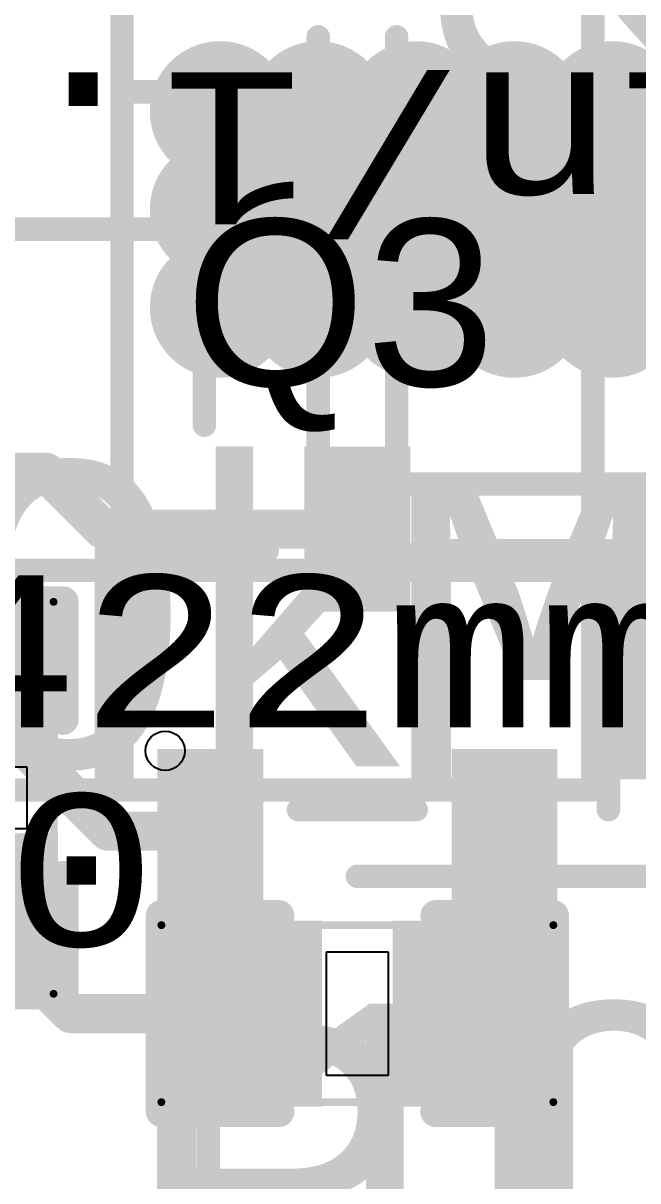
# Model space of a CAD drawing. Header units: inches. Extents: x -2.12 to 4.45, y -3.15 to 1.57.
# Drawn here: x -0.2474 to -0.0907, y -1.0932 to -0.7981 of the extents above; entities that cross this region are included whole.
import ezdxf

# ---------------------------------------------------------------- set-up
doc = ezdxf.new("R2010")
doc.units = ezdxf.units.IN
doc.header["$MEASUREMENT"] = 0
for name, color, linetype in [('Bottom', 5, 'Continuous'), ('Bottom Solder', 6, 'Continuous'), ('Measures', 56, 'Continuous'), ('tDocu', 76, 'Continuous'), ('Top', 1, 'Continuous'), ('Top Glue Points', 56, 'Continuous'), ('Top Overlay', 2, 'Continuous'), ('Top Paste', 8, 'Continuous'), ('Top Solder', 216, 'Continuous'), ('Top Value', 56, 'Continuous'), ('tPlace', 56, 'Continuous'), ('Via Holes', 16, 'Continuous')]:
    doc.layers.add(name, color=color, linetype=linetype)
doc.styles.add('Arial', font='', dxfattribs={"height": 0.2})
doc.styles.add('Courier New', font='', dxfattribs={"height": 0.2})
doc.styles.get('Arial').set_extended_font_data('Arial')
doc.styles.get('Courier New').set_extended_font_data('Courier New')

# ---------------------------------------------------------------- blocks, each defined once
blk = doc.blocks.new('SMD3225_3_2X2_5X0_7_MTC_L_43')
at = {"layer": 'Measures', "style": 'Courier New'}
for s, p in [('Alternate 1 Padstyle: OX60Y90D30P', (-0.712, -0.515)), ('Alternate 2 Padstyle: OX90Y60D30P', (-0.712, -0.615))]:
    blk.add_text(s, height=0.0775, dxfattribs=at).set_placement(p)
blk = doc.blocks.new('R0603_51')
at = {"layer": 'Top'}
for points in [[(-0.043, 0.0197), (-0.013, 0.0197), (-0.013, -0.0197), (-0.043, -0.0197)], [(0.013, 0.0197), (0.043, 0.0197), (0.043, -0.0197), (0.013, -0.0197)]]:
    blk.add_hatch(color=1, dxfattribs=at).paths.add_polyline_path(points)
at = {"layer": 'Top Paste'}
for points in [[(-0.043, 0.0197), (-0.013, 0.0197), (-0.013, -0.0197), (-0.043, -0.0197)], [(0.013, 0.0197), (0.043, 0.0197), (0.043, -0.0197), (0.013, -0.0197)]]:
    blk.add_hatch(color=8, dxfattribs=at).paths.add_polyline_path(points)
at = {"layer": 'Top Solder'}
for points in [[(-0.047, 0.0237), (-0.009, 0.0237), (-0.009, -0.0237), (-0.047, -0.0237)], [(0.009, 0.0237), (0.047, 0.0237), (0.047, -0.0237), (0.009, -0.0237)]]:
    blk.add_hatch(color=216, dxfattribs=at).paths.add_polyline_path(points)
at = {"layer": 'Top', "const_width": 0.002}
for points in [[(-0.04996, -0.02256), (-0.04996, 0.02256)], [(-0.04996, 0.02256), (0.04996, 0.02256)], [(0.04996, -0.02256), (0.04996, 0.02256)], [(-0.04996, -0.02256), (0.04996, -0.02256)]]:
    blk.add_lwpolyline(points, dxfattribs=at)
at = {"layer": 'Top', "const_width": 0.001}
for points in [[(-0.05046, 0.02256, 1), (-0.04946, 0.02256, 1)], [(-0.05046, 0.02256, 1), (-0.04946, 0.02256, 1)], [(0.04946, 0.02256, 1), (0.05046, 0.02256, 1)], [(0.04946, 0.02256, 1), (0.05046, 0.02256, 1)], [(-0.05046, -0.02256, 1), (-0.04946, -0.02256, 1)], [(-0.05046, -0.02256, 1), (-0.04946, -0.02256, 1)], [(0.04946, -0.02256, 1), (0.05046, -0.02256, 1)], [(0.04946, -0.02256, 1), (0.05046, -0.02256, 1)]]:
    blk.add_lwpolyline(points, format="xyb", close=True, dxfattribs=at)
at = {"layer": 'Top Glue Points'}
for p, q in [((-0.00787, -0.01575), (-0.00787, 0.01575)), ((-0.00787, 0.01575), (0.00787, 0.01575)), ((0.00787, 0.01575), (0.00787, -0.01575)), ((0.00787, -0.01575), (-0.00787, -0.01575))]:
    blk.add_line(p, q, dxfattribs=at)
at = {"layer": 'tPlace', "const_width": 0.00787}
for points in [[(-0.05, -0.025), (-0.05, 0.025)], [(-0.05, 0.025), (-0.02, 0.025)], [(0.02, 0.025), (0.05, 0.025)], [(0.05, -0.025), (0.05, 0.025)], [(-0.05, -0.025), (-0.02, -0.025)], [(0.02, -0.025), (0.05, -0.025)]]:
    blk.add_lwpolyline(points, dxfattribs=at)
at = {"layer": 'tPlace', "const_width": 0.00394}
for points in [[(-0.05197, 0.025, 1), (-0.04803, 0.025, 1)], [(-0.05197, 0.025, 1), (-0.04803, 0.025, 1)], [(-0.02197, 0.025, 1), (-0.01803, 0.025, 1)], [(0.01803, 0.025, 1), (0.02197, 0.025, 1)], [(0.04803, 0.025, 1), (0.05197, 0.025, 1)], [(0.04803, 0.025, 1), (0.05197, 0.025, 1)], [(-0.05197, -0.025, 1), (-0.04803, -0.025, 1)], [(-0.05197, -0.025, 1), (-0.04803, -0.025, 1)], [(-0.02197, -0.025, 1), (-0.01803, -0.025, 1)], [(0.01803, -0.025, 1), (0.02197, -0.025, 1)], [(0.04803, -0.025, 1), (0.05197, -0.025, 1)], [(0.04803, -0.025, 1), (0.05197, -0.025, 1)]]:
    blk.add_lwpolyline(points, format="xyb", close=True, dxfattribs=at)
blk = doc.blocks.new('R0603_52')
at = {"layer": 'Top'}
for points in [[(-0.043, 0.0197), (-0.013, 0.0197), (-0.013, -0.0197), (-0.043, -0.0197)], [(0.013, 0.0197), (0.043, 0.0197), (0.043, -0.0197), (0.013, -0.0197)]]:
    blk.add_hatch(color=1, dxfattribs=at).paths.add_polyline_path(points)
at = {"layer": 'Top Paste'}
for points in [[(-0.043, 0.0197), (-0.013, 0.0197), (-0.013, -0.0197), (-0.043, -0.0197)], [(0.013, 0.0197), (0.043, 0.0197), (0.043, -0.0197), (0.013, -0.0197)]]:
    blk.add_hatch(color=8, dxfattribs=at).paths.add_polyline_path(points)
at = {"layer": 'Top Solder'}
for points in [[(-0.047, 0.0237), (-0.009, 0.0237), (-0.009, -0.0237), (-0.047, -0.0237)], [(0.009, 0.0237), (0.047, 0.0237), (0.047, -0.0237), (0.009, -0.0237)]]:
    blk.add_hatch(color=216, dxfattribs=at).paths.add_polyline_path(points)
at = {"layer": 'Top', "const_width": 0.002}
for points in [[(-0.04996, -0.02256), (-0.04996, 0.02256)], [(0.04996, 0.02256), (-0.04996, 0.02256)], [(0.04996, -0.02256), (0.04996, 0.02256)], [(0.04996, -0.02256), (-0.04996, -0.02256)]]:
    blk.add_lwpolyline(points, dxfattribs=at)
at = {"layer": 'Top', "const_width": 0.001}
for points in [[(-0.05046, 0.02256, 1), (-0.04946, 0.02256, 1)], [(-0.05046, 0.02256, 1), (-0.04946, 0.02256, 1)], [(0.04946, 0.02256, 1), (0.05046, 0.02256, 1)], [(0.04946, 0.02256, 1), (0.05046, 0.02256, 1)], [(-0.05046, -0.02256, 1), (-0.04946, -0.02256, 1)], [(-0.05046, -0.02256, 1), (-0.04946, -0.02256, 1)], [(0.04946, -0.02256, 1), (0.05046, -0.02256, 1)], [(0.04946, -0.02256, 1), (0.05046, -0.02256, 1)]]:
    blk.add_lwpolyline(points, format="xyb", close=True, dxfattribs=at)
at = {"layer": 'Top Glue Points'}
for p, q in [((-0.00787, -0.01575), (-0.00787, 0.01575)), ((-0.00787, 0.01575), (0.00787, 0.01575)), ((0.00787, 0.01575), (0.00787, -0.01575)), ((0.00787, -0.01575), (-0.00787, -0.01575))]:
    blk.add_line(p, q, dxfattribs=at)
at = {"layer": 'tPlace', "const_width": 0.00787}
for points in [[(-0.05, -0.025), (-0.05, 0.025)], [(-0.02, 0.025), (-0.05, 0.025)], [(0.05, 0.025), (0.02, 0.025)], [(0.05, -0.025), (0.05, 0.025)], [(-0.02, -0.025), (-0.05, -0.025)], [(0.05, -0.025), (0.02, -0.025)]]:
    blk.add_lwpolyline(points, dxfattribs=at)
at = {"layer": 'tPlace', "const_width": 0.00394}
for points in [[(-0.05197, 0.025, 1), (-0.04803, 0.025, 1)], [(-0.05197, 0.025, 1), (-0.04803, 0.025, 1)], [(-0.02197, 0.025, 1), (-0.01803, 0.025, 1)], [(0.01803, 0.025, 1), (0.02197, 0.025, 1)], [(0.04803, 0.025, 1), (0.05197, 0.025, 1)], [(0.04803, 0.025, 1), (0.05197, 0.025, 1)], [(-0.05197, -0.025, 1), (-0.04803, -0.025, 1)], [(-0.05197, -0.025, 1), (-0.04803, -0.025, 1)], [(-0.02197, -0.025, 1), (-0.01803, -0.025, 1)], [(0.01803, -0.025, 1), (0.02197, -0.025, 1)], [(0.04803, -0.025, 1), (0.05197, -0.025, 1)], [(0.04803, -0.025, 1), (0.05197, -0.025, 1)]]:
    blk.add_lwpolyline(points, format="xyb", close=True, dxfattribs=at)
blk = doc.blocks.new('TO_236AB_NEX_L_53')
at = {"layer": 'Top'}
for points in [[(-0.0095, 0.0555), (0.0095, 0.0555), (0.0095, 0.0215), (-0.0095, 0.0215)], [(-0.047, -0.0215), (-0.028, -0.0215), (-0.028, -0.0555), (-0.047, -0.0555)], [(0.028, -0.0215), (0.047, -0.0215), (0.047, -0.0555), (0.028, -0.0555)]]:
    blk.add_hatch(color=1, dxfattribs=at).paths.add_polyline_path(points)
at = {"layer": 'Top Paste'}
for points in [[(-0.0095, 0.0555), (0.0095, 0.0555), (0.0095, 0.0215), (-0.0095, 0.0215)], [(-0.047, -0.0215), (-0.028, -0.0215), (-0.028, -0.0555), (-0.047, -0.0555)], [(0.028, -0.0215), (0.047, -0.0215), (0.047, -0.0555), (0.028, -0.0555)]]:
    blk.add_hatch(color=8, dxfattribs=at).paths.add_polyline_path(points)
at = {"layer": 'Top Solder'}
for points in [[(-0.0135, 0.0595), (0.0135, 0.0595), (0.0135, 0.0175), (-0.0135, 0.0175)], [(-0.051, -0.0175), (-0.024, -0.0175), (-0.024, -0.0595), (-0.051, -0.0595)], [(0.024, -0.0175), (0.051, -0.0175), (0.051, -0.0595), (0.024, -0.0595)]]:
    blk.add_hatch(color=216, dxfattribs=at).paths.add_polyline_path(points)
at = {"layer": 'Measures', "const_width": 0.006}
for points in [[(-0.06, 0.028), (-0.06, 0.25)], [(0.06, 0.028), (0.06, 0.25)], [(-0.01, 0.15), (-0.01, 0.164)], [(0.01, 0.15), (0.01, 0.164)], [(-0.02, 0.144), (-0.02, 0.154)], [(-0.02, 0.154), (-0.01, 0.15)], [(0.01, 0.15), (0.02, 0.154)], [(0.02, 0.144), (0.02, 0.154)], [(-0.06, 0.15), (-0.01, 0.15)], [(-0.02, 0.144), (-0.01, 0.15)], [(-0.01, 0.05), (-0.01, 0.15)], [(0.01, 0.15), (0.02, 0.144)], [(0.01, 0.15), (0.06, 0.15)], [(0.01, 0.05), (0.01, 0.15)], [(0, 0.05), (0.01, 0.05)], [(0.01, 0.05), (0.134, 0.05)], [(0, 0.032), (0.134, 0.032)], [(-0.16, 0.028), (0, 0.028)], [(-0.16, -0.028), (0, -0.028)], [(-0.038, -0.15), (-0.038, -0.05)], [(0, -0.05), (0.038, -0.05)], [(0.038, -0.15), (0.038, -0.05)], [(0.038, -0.05), (0.21, -0.05)]]:
    blk.add_lwpolyline(points, dxfattribs=at)
at = {"layer": 'Measures', "const_width": 0.003}
for points in [[(-0.0115, 0.164, 1), (-0.0085, 0.164, 1)], [(0.0085, 0.164, 1), (0.0115, 0.164, 1)], [(-0.0215, 0.154, 1), (-0.0185, 0.154, 1)], [(-0.0215, 0.154, 1), (-0.0185, 0.154, 1)], [(0.0185, 0.154, 1), (0.0215, 0.154, 1)], [(0.0185, 0.154, 1), (0.0215, 0.154, 1)], [(-0.0615, 0.15, 1), (-0.0585, 0.15, 1)], [(-0.0115, 0.15, 1), (-0.0085, 0.15, 1)], [(-0.0115, 0.15, 1), (-0.0085, 0.15, 1)], [(-0.0115, 0.15, 1), (-0.0085, 0.15, 1)], [(-0.0115, 0.15, 1), (-0.0085, 0.15, 1)], [(-0.0115, 0.15, 1), (-0.0085, 0.15, 1)], [(0.0085, 0.15, 1), (0.0115, 0.15, 1)], [(0.0085, 0.15, 1), (0.0115, 0.15, 1)], [(0.0085, 0.15, 1), (0.0115, 0.15, 1)], [(0.0085, 0.15, 1), (0.0115, 0.15, 1)], [(0.0085, 0.15, 1), (0.0115, 0.15, 1)], [(0.0585, 0.15, 1), (0.0615, 0.15, 1)], [(-0.0215, 0.144, 1), (-0.0185, 0.144, 1)], [(-0.0215, 0.144, 1), (-0.0185, 0.144, 1)], [(0.0185, 0.144, 1), (0.0215, 0.144, 1)], [(0.0185, 0.144, 1), (0.0215, 0.144, 1)], [(-0.0115, 0.05, 1), (-0.0085, 0.05, 1)], [(-0.0015, 0.05, 1), (0.0015, 0.05, 1)], [(0.0085, 0.05, 1), (0.0115, 0.05, 1)], [(0.0085, 0.05, 1), (0.0115, 0.05, 1)], [(0.0085, 0.05, 1), (0.0115, 0.05, 1)], [(-0.0015, 0.032, 1), (0.0015, 0.032, 1)], [(-0.0615, 0.028, 1), (-0.0585, 0.028, 1)], [(-0.0015, 0.028, 1), (0.0015, 0.028, 1)], [(0.0585, 0.028, 1), (0.0615, 0.028, 1)], [(-0.0015, -0.028, 1), (0.0015, -0.028, 1)], [(-0.0395, -0.05, 1), (-0.0365, -0.05, 1)], [(-0.0015, -0.05, 1), (0.0015, -0.05, 1)], [(0.0365, -0.05, 1), (0.0395, -0.05, 1)], [(0.0365, -0.05, 1), (0.0395, -0.05, 1)], [(0.0365, -0.05, 1), (0.0395, -0.05, 1)]]:
    blk.add_lwpolyline(points, format="xyb", close=True, dxfattribs=at)
at = {"layer": 'tDocu', "const_width": 0.006}
for points in [[(-0.01, 0.049), (0.009, 0.05)], [(-0.01, 0.028), (-0.01, 0.049)], [(0.009, 0.05), (0.01, 0.028)], [(-0.06, -0.028), (-0.06, 0.028)], [(-0.06, 0.028), (0.06, 0.028)], [(-0.01, 0.028), (0.01, 0.028)], [(0.06, -0.028), (0.06, 0.028)], [(-0.06, -0.028), (0.06, -0.028)], [(-0.047, -0.05), (-0.047, -0.028)], [(-0.047, -0.028), (-0.028, -0.028)], [(-0.028, -0.049), (-0.028, -0.028)], [(0.028, -0.05), (0.028, -0.028)], [(0.028, -0.028), (0.047, -0.028)], [(0.047, -0.049), (0.047, -0.028)], [(-0.047, -0.05), (-0.028, -0.049)], [(0.028, -0.05), (0.047, -0.049)]]:
    blk.add_lwpolyline(points, dxfattribs=at)
at = {"layer": 'tDocu', "const_width": 0.003}
for points in [[(-0.0115, 0.049, 1), (-0.0085, 0.049, 1)], [(-0.0115, 0.049, 1), (-0.0085, 0.049, 1)], [(0.0075, 0.05, 1), (0.0105, 0.05, 1)], [(0.0075, 0.05, 1), (0.0105, 0.05, 1)], [(-0.0615, 0.028, 1), (-0.0585, 0.028, 1)], [(-0.0615, 0.028, 1), (-0.0585, 0.028, 1)], [(-0.0115, 0.028, 1), (-0.0085, 0.028, 1)], [(-0.0115, 0.028, 1), (-0.0085, 0.028, 1)], [(0.0085, 0.028, 1), (0.0115, 0.028, 1)], [(0.0085, 0.028, 1), (0.0115, 0.028, 1)], [(0.0585, 0.028, 1), (0.0615, 0.028, 1)], [(0.0585, 0.028, 1), (0.0615, 0.028, 1)], [(-0.0615, -0.028, 1), (-0.0585, -0.028, 1)], [(-0.0615, -0.028, 1), (-0.0585, -0.028, 1)], [(-0.0485, -0.028, 1), (-0.0455, -0.028, 1)], [(-0.0485, -0.028, 1), (-0.0455, -0.028, 1)], [(-0.0295, -0.028, 1), (-0.0265, -0.028, 1)], [(-0.0295, -0.028, 1), (-0.0265, -0.028, 1)], [(0.0265, -0.028, 1), (0.0295, -0.028, 1)], [(0.0265, -0.028, 1), (0.0295, -0.028, 1)], [(0.0455, -0.028, 1), (0.0485, -0.028, 1)], [(0.0455, -0.028, 1), (0.0485, -0.028, 1)], [(0.0585, -0.028, 1), (0.0615, -0.028, 1)], [(0.0585, -0.028, 1), (0.0615, -0.028, 1)], [(-0.0485, -0.05, 1), (-0.0455, -0.05, 1)], [(-0.0485, -0.05, 1), (-0.0455, -0.05, 1)], [(-0.0295, -0.049, 1), (-0.0265, -0.049, 1)], [(-0.0295, -0.049, 1), (-0.0265, -0.049, 1)], [(0.0265, -0.05, 1), (0.0295, -0.05, 1)], [(0.0265, -0.05, 1), (0.0295, -0.05, 1)], [(0.0455, -0.049, 1), (0.0485, -0.049, 1)], [(0.0455, -0.049, 1), (0.0485, -0.049, 1)]]:
    blk.add_lwpolyline(points, format="xyb", close=True, dxfattribs=at)
at = {"layer": 'tDocu'}
for points in [[(-0.054, -0.018, -1), (-0.044, -0.018)], [(-0.044, -0.018, -1), (-0.054, -0.018)]]:
    blk.add_lwpolyline(points, format="xyb", dxfattribs=at)
for points in [[(-0.054, -0.018, 1), (-0.054, -0.018, 1)], [(-0.054, -0.018, 1), (-0.054, -0.018, 1)], [(-0.044, -0.018, 1), (-0.044, -0.018, 1)], [(-0.044, -0.018, 1), (-0.044, -0.018, 1)]]:
    blk.add_lwpolyline(points, format="xyb", close=True, dxfattribs=at)
at = {"layer": 'tPlace', "const_width": 0.006}
for points in [[(-0.064, 0.033), (-0.023, 0.033)], [(-0.064, -0.033), (-0.064, 0.033)], [(0.023, 0.033), (0.064, 0.033)], [(0.064, -0.033), (0.064, 0.033)], [(-0.015, -0.033), (0.015, -0.033)]]:
    blk.add_lwpolyline(points, dxfattribs=at)
at = {"layer": 'tPlace', "const_width": 0.003}
for points in [[(-0.0655, 0.033, 1), (-0.0625, 0.033, 1)], [(-0.0655, 0.033, 1), (-0.0625, 0.033, 1)], [(-0.0245, 0.033, 1), (-0.0215, 0.033, 1)], [(0.0215, 0.033, 1), (0.0245, 0.033, 1)], [(0.0625, 0.033, 1), (0.0655, 0.033, 1)], [(0.0625, 0.033, 1), (0.0655, 0.033, 1)], [(-0.0655, -0.033, 1), (-0.0625, -0.033, 1)], [(-0.0165, -0.033, 1), (-0.0135, -0.033, 1)], [(0.0135, -0.033, 1), (0.0165, -0.033, 1)], [(0.0625, -0.033, 1), (0.0655, -0.033, 1)]]:
    blk.add_lwpolyline(points, format="xyb", close=True, dxfattribs=at)
at = {"layer": 'Measures', "style": 'Courier New'}
blk.add_text('0.056in/1.422mm', height=0.03875, dxfattribs=at).set_placement((-0.498, -0.012))
blk = doc.blocks.new('CONN_QTH_030_02_L_D_A_K_FR_S00_72')
at = {"layer": 'Measures', "style": 'Courier New'}
blk.add_text('Mounting Hole Padstyle: EX60Y60D40P', height=0.0775, dxfattribs=at).set_placement((-0.757, -0.907))
blk = doc.blocks.new('TO_236_VIS_L_86')
at = {"layer": 'Measures', "const_width": 0.006}
for points in [[(-0.16, 0.078), (-0.16, 0.028)], [(-0.155, 0.038), (-0.165, 0.038)], [(-0.16, 0.028), (-0.165, 0.038)], [(-0.155, 0.038), (-0.16, 0.028)], [(-0.16, 0.028), (-0.175, 0.028)], [(0.06, 0.028), (-0.16, 0.028)]]:
    blk.add_lwpolyline(points, dxfattribs=at)
at = {"layer": 'Measures', "const_width": 0.003}
for points in [[(-0.1615, 0.078, 1), (-0.1585, 0.078, 1)], [(-0.1665, 0.038, 1), (-0.1635, 0.038, 1)], [(-0.1665, 0.038, 1), (-0.1635, 0.038, 1)], [(-0.1565, 0.038, 1), (-0.1535, 0.038, 1)], [(-0.1565, 0.038, 1), (-0.1535, 0.038, 1)], [(-0.1765, 0.028, 1), (-0.1735, 0.028, 1)], [(-0.1615, 0.028, 1), (-0.1585, 0.028, 1)], [(-0.1615, 0.028, 1), (-0.1585, 0.028, 1)], [(-0.1615, 0.028, 1), (-0.1585, 0.028, 1)], [(-0.1615, 0.028, 1), (-0.1585, 0.028, 1)], [(-0.1615, 0.028, 1), (-0.1585, 0.028, 1)]]:
    blk.add_lwpolyline(points, format="xyb", close=True, dxfattribs=at)
at = {"layer": 'Measures', "style": 'Courier New'}
for s, p in [('0.02in/0.508mm', (-0.148, 0.172)), ('0.055in/1.397mm', (-0.498, -0.012))]:
    blk.add_text(s, height=0.03875, dxfattribs=at).set_placement(p)

msp = doc.modelspace()

# ---------------------------------------------------------------- hatches: boundary and pattern name
at = {"layer": 'Bottom'}
h = msp.add_hatch(color=5, dxfattribs=at)
edge = h.paths.add_edge_path()
edge.add_arc((-0.1972, -0.82061), 0.013905, 0, 360)
h = msp.add_hatch(color=5, dxfattribs=at)
edge = h.paths.add_edge_path()
edge.add_arc((-0.1722, -0.82061), 0.013905, 0, 360)
h = msp.add_hatch(color=5, dxfattribs=at)
edge = h.paths.add_edge_path()
edge.add_arc((-0.1472, -0.82061), 0.013905, 0, 360)
h = msp.add_hatch(color=5, dxfattribs=at)
edge = h.paths.add_edge_path()
edge.add_arc((-0.1222, -0.82061), 0.013905, 0, 360)
h = msp.add_hatch(color=5, dxfattribs=at)
edge = h.paths.add_edge_path()
edge.add_arc((-0.0972, -0.82061), 0.013905, 0, 360)
h = msp.add_hatch(color=5, dxfattribs=at)
edge = h.paths.add_edge_path()
edge.add_arc((-0.1972, -0.84561), 0.013905, 0, 360)
h = msp.add_hatch(color=5, dxfattribs=at)
edge = h.paths.add_edge_path()
edge.add_arc((-0.1722, -0.84561), 0.013905, 0, 360)
h = msp.add_hatch(color=5, dxfattribs=at)
edge = h.paths.add_edge_path()
edge.add_arc((-0.1472, -0.84561), 0.013905, 0, 360)
h = msp.add_hatch(color=5, dxfattribs=at)
edge = h.paths.add_edge_path()
edge.add_arc((-0.1222, -0.84561), 0.013905, 0, 360)
h = msp.add_hatch(color=5, dxfattribs=at)
edge = h.paths.add_edge_path()
edge.add_arc((-0.0972, -0.84561), 0.013905, 0, 360)
h = msp.add_hatch(color=5, dxfattribs=at)
edge = h.paths.add_edge_path()
edge.add_arc((-0.1972, -0.87061), 0.013905, 0, 360)
h = msp.add_hatch(color=5, dxfattribs=at)
edge = h.paths.add_edge_path()
edge.add_arc((-0.1722, -0.87061), 0.013905, 0, 360)
h = msp.add_hatch(color=5, dxfattribs=at)
edge = h.paths.add_edge_path()
edge.add_arc((-0.1472, -0.87061), 0.013905, 0, 360)
h = msp.add_hatch(color=5, dxfattribs=at)
edge = h.paths.add_edge_path()
edge.add_arc((-0.1222, -0.87061), 0.013905, 0, 360)
h = msp.add_hatch(color=5, dxfattribs=at)
edge = h.paths.add_edge_path()
edge.add_arc((-0.0972, -0.87061), 0.013905, 0, 360)
at = {"layer": 'Bottom Solder'}
h = msp.add_hatch(color=6, dxfattribs=at)
edge = h.paths.add_edge_path()
edge.add_arc((-0.1972, -0.82061), 0.017905, 0, 360)
h = msp.add_hatch(color=6, dxfattribs=at)
edge = h.paths.add_edge_path()
edge.add_arc((-0.1722, -0.82061), 0.017905, 0, 360)
h = msp.add_hatch(color=6, dxfattribs=at)
edge = h.paths.add_edge_path()
edge.add_arc((-0.1472, -0.82061), 0.017905, 0, 360)
h = msp.add_hatch(color=6, dxfattribs=at)
edge = h.paths.add_edge_path()
edge.add_arc((-0.1222, -0.82061), 0.017905, 0, 360)
h = msp.add_hatch(color=6, dxfattribs=at)
edge = h.paths.add_edge_path()
edge.add_arc((-0.0972, -0.82061), 0.017905, 0, 360)
h = msp.add_hatch(color=6, dxfattribs=at)
edge = h.paths.add_edge_path()
edge.add_arc((-0.1972, -0.84561), 0.017905, 0, 360)
h = msp.add_hatch(color=6, dxfattribs=at)
edge = h.paths.add_edge_path()
edge.add_arc((-0.1722, -0.84561), 0.017905, 0, 360)
h = msp.add_hatch(color=6, dxfattribs=at)
edge = h.paths.add_edge_path()
edge.add_arc((-0.1472, -0.84561), 0.017905, 0, 360)
h = msp.add_hatch(color=6, dxfattribs=at)
edge = h.paths.add_edge_path()
edge.add_arc((-0.1222, -0.84561), 0.017905, 0, 360)
h = msp.add_hatch(color=6, dxfattribs=at)
edge = h.paths.add_edge_path()
edge.add_arc((-0.0972, -0.84561), 0.017905, 0, 360)
h = msp.add_hatch(color=6, dxfattribs=at)
edge = h.paths.add_edge_path()
edge.add_arc((-0.1972, -0.87061), 0.017905, 0, 360)
h = msp.add_hatch(color=6, dxfattribs=at)
edge = h.paths.add_edge_path()
edge.add_arc((-0.1722, -0.87061), 0.017905, 0, 360)
h = msp.add_hatch(color=6, dxfattribs=at)
edge = h.paths.add_edge_path()
edge.add_arc((-0.1472, -0.87061), 0.017905, 0, 360)
h = msp.add_hatch(color=6, dxfattribs=at)
edge = h.paths.add_edge_path()
edge.add_arc((-0.1222, -0.87061), 0.017905, 0, 360)
h = msp.add_hatch(color=6, dxfattribs=at)
edge = h.paths.add_edge_path()
edge.add_arc((-0.0972, -0.87061), 0.017905, 0, 360)
at = {"layer": 'Top'}
h = msp.add_hatch(color=1, dxfattribs=at)
edge = h.paths.add_edge_path()
edge.add_arc((-0.1972, -0.82061), 0.013905, 0, 360)
h = msp.add_hatch(color=1, dxfattribs=at)
edge = h.paths.add_edge_path()
edge.add_arc((-0.1722, -0.82061), 0.013905, 0, 360)
h = msp.add_hatch(color=1, dxfattribs=at)
edge = h.paths.add_edge_path()
edge.add_arc((-0.1472, -0.82061), 0.013905, 0, 360)
h = msp.add_hatch(color=1, dxfattribs=at)
edge = h.paths.add_edge_path()
edge.add_arc((-0.1222, -0.82061), 0.013905, 0, 360)
h = msp.add_hatch(color=1, dxfattribs=at)
edge = h.paths.add_edge_path()
edge.add_arc((-0.0972, -0.82061), 0.013905, 0, 360)
h = msp.add_hatch(color=1, dxfattribs=at)
edge = h.paths.add_edge_path()
edge.add_arc((-0.1972, -0.84561), 0.013905, 0, 360)
h = msp.add_hatch(color=1, dxfattribs=at)
edge = h.paths.add_edge_path()
edge.add_arc((-0.1722, -0.84561), 0.013905, 0, 360)
h = msp.add_hatch(color=1, dxfattribs=at)
edge = h.paths.add_edge_path()
edge.add_arc((-0.1472, -0.84561), 0.013905, 0, 360)
h = msp.add_hatch(color=1, dxfattribs=at)
edge = h.paths.add_edge_path()
edge.add_arc((-0.1222, -0.84561), 0.013905, 0, 360)
h = msp.add_hatch(color=1, dxfattribs=at)
edge = h.paths.add_edge_path()
edge.add_arc((-0.0972, -0.84561), 0.013905, 0, 360)
h = msp.add_hatch(color=1, dxfattribs=at)
edge = h.paths.add_edge_path()
edge.add_arc((-0.1972, -0.87061), 0.013905, 0, 360)
h = msp.add_hatch(color=1, dxfattribs=at)
edge = h.paths.add_edge_path()
edge.add_arc((-0.1722, -0.87061), 0.013905, 0, 360)
h = msp.add_hatch(color=1, dxfattribs=at)
edge = h.paths.add_edge_path()
edge.add_arc((-0.1472, -0.87061), 0.013905, 0, 360)
h = msp.add_hatch(color=1, dxfattribs=at)
edge = h.paths.add_edge_path()
edge.add_arc((-0.1222, -0.87061), 0.013905, 0, 360)
h = msp.add_hatch(color=1, dxfattribs=at)
edge = h.paths.add_edge_path()
edge.add_arc((-0.0972, -0.87061), 0.013905, 0, 360)
at = {"layer": 'Top Solder'}
h = msp.add_hatch(color=216, dxfattribs=at)
edge = h.paths.add_edge_path()
edge.add_arc((-0.1972, -0.82061), 0.017905, 0, 360)
h = msp.add_hatch(color=216, dxfattribs=at)
edge = h.paths.add_edge_path()
edge.add_arc((-0.1722, -0.82061), 0.017905, 0, 360)
h = msp.add_hatch(color=216, dxfattribs=at)
edge = h.paths.add_edge_path()
edge.add_arc((-0.1472, -0.82061), 0.017905, 0, 360)
h = msp.add_hatch(color=216, dxfattribs=at)
edge = h.paths.add_edge_path()
edge.add_arc((-0.1222, -0.82061), 0.017905, 0, 360)
h = msp.add_hatch(color=216, dxfattribs=at)
edge = h.paths.add_edge_path()
edge.add_arc((-0.0972, -0.82061), 0.017905, 0, 360)
h = msp.add_hatch(color=216, dxfattribs=at)
edge = h.paths.add_edge_path()
edge.add_arc((-0.1972, -0.84561), 0.017905, 0, 360)
h = msp.add_hatch(color=216, dxfattribs=at)
edge = h.paths.add_edge_path()
edge.add_arc((-0.1722, -0.84561), 0.017905, 0, 360)
h = msp.add_hatch(color=216, dxfattribs=at)
edge = h.paths.add_edge_path()
edge.add_arc((-0.1472, -0.84561), 0.017905, 0, 360)
h = msp.add_hatch(color=216, dxfattribs=at)
edge = h.paths.add_edge_path()
edge.add_arc((-0.1222, -0.84561), 0.017905, 0, 360)
h = msp.add_hatch(color=216, dxfattribs=at)
edge = h.paths.add_edge_path()
edge.add_arc((-0.0972, -0.84561), 0.017905, 0, 360)
h = msp.add_hatch(color=216, dxfattribs=at)
edge = h.paths.add_edge_path()
edge.add_arc((-0.1972, -0.87061), 0.017905, 0, 360)
h = msp.add_hatch(color=216, dxfattribs=at)
edge = h.paths.add_edge_path()
edge.add_arc((-0.1722, -0.87061), 0.017905, 0, 360)
h = msp.add_hatch(color=216, dxfattribs=at)
edge = h.paths.add_edge_path()
edge.add_arc((-0.1472, -0.87061), 0.017905, 0, 360)
h = msp.add_hatch(color=216, dxfattribs=at)
edge = h.paths.add_edge_path()
edge.add_arc((-0.1222, -0.87061), 0.017905, 0, 360)
h = msp.add_hatch(color=216, dxfattribs=at)
edge = h.paths.add_edge_path()
edge.add_arc((-0.0972, -0.87061), 0.017905, 0, 360)
at = {"layer": 'Via Holes'}
h = msp.add_hatch(color=7, dxfattribs=at)
edge = h.paths.add_edge_path()
edge.add_arc((-0.1972, -0.82061), 0.005905, 0, 360)
h = msp.add_hatch(color=7, dxfattribs=at)
edge = h.paths.add_edge_path()
edge.add_arc((-0.1722, -0.82061), 0.005905, 0, 360)
h = msp.add_hatch(color=7, dxfattribs=at)
edge = h.paths.add_edge_path()
edge.add_arc((-0.1472, -0.82061), 0.005905, 0, 360)
h = msp.add_hatch(color=7, dxfattribs=at)
edge = h.paths.add_edge_path()
edge.add_arc((-0.1222, -0.82061), 0.005905, 0, 360)
h = msp.add_hatch(color=7, dxfattribs=at)
edge = h.paths.add_edge_path()
edge.add_arc((-0.0972, -0.82061), 0.005905, 0, 360)
h = msp.add_hatch(color=7, dxfattribs=at)
edge = h.paths.add_edge_path()
edge.add_arc((-0.1972, -0.84561), 0.005905, 0, 360)
h = msp.add_hatch(color=7, dxfattribs=at)
edge = h.paths.add_edge_path()
edge.add_arc((-0.1722, -0.84561), 0.005905, 0, 360)
h = msp.add_hatch(color=7, dxfattribs=at)
edge = h.paths.add_edge_path()
edge.add_arc((-0.1472, -0.84561), 0.005905, 0, 360)
h = msp.add_hatch(color=7, dxfattribs=at)
edge = h.paths.add_edge_path()
edge.add_arc((-0.1222, -0.84561), 0.005905, 0, 360)
h = msp.add_hatch(color=7, dxfattribs=at)
edge = h.paths.add_edge_path()
edge.add_arc((-0.0972, -0.84561), 0.005905, 0, 360)
h = msp.add_hatch(color=7, dxfattribs=at)
edge = h.paths.add_edge_path()
edge.add_arc((-0.1972, -0.87061), 0.005905, 0, 360)
h = msp.add_hatch(color=7, dxfattribs=at)
edge = h.paths.add_edge_path()
edge.add_arc((-0.1722, -0.87061), 0.005905, 0, 360)
h = msp.add_hatch(color=7, dxfattribs=at)
edge = h.paths.add_edge_path()
edge.add_arc((-0.1472, -0.87061), 0.005905, 0, 360)
h = msp.add_hatch(color=7, dxfattribs=at)
edge = h.paths.add_edge_path()
edge.add_arc((-0.1222, -0.87061), 0.005905, 0, 360)
h = msp.add_hatch(color=7, dxfattribs=at)
edge = h.paths.add_edge_path()
edge.add_arc((-0.0972, -0.87061), 0.005905, 0, 360)

# ---------------------------------------------------------------- linework, layer by layer
at = {"layer": 'Top', "const_width": 0.01}
for points in [[(-0.3332, -0.91261), (-0.2416, -0.91261)], [(-0.2416, -0.91261), (-0.2271, -0.92711)], [(-0.2271, -0.92711), (-0.1622, -0.92711)], [(-0.2622, -0.96761), (-0.2257, -1.00411)], [(-0.2257, -1.00411), (-0.1997, -1.00411)], [(-0.2622, -1.02361), (-0.2352, -1.05061)], [(-0.2352, -1.05061), (-0.1902, -1.05061)]]:
    msp.add_lwpolyline(points, dxfattribs=at)
at = {"layer": 'Top', "const_width": 0.005}
for points in [[(-0.2441, -0.91261, 1), (-0.2391, -0.91261, 1)], [(-0.2441, -0.91261, 1), (-0.2391, -0.91261, 1)], [(-0.2296, -0.92711, 1), (-0.2246, -0.92711, 1)], [(-0.2296, -0.92711, 1), (-0.2246, -0.92711, 1)], [(-0.1647, -0.92711, 1), (-0.1597, -0.92711, 1)], [(-0.2282, -1.00411, 1), (-0.2232, -1.00411, 1)], [(-0.2282, -1.00411, 1), (-0.2232, -1.00411, 1)], [(-0.2022, -1.00411, 1), (-0.1972, -1.00411, 1)], [(-0.2377, -1.05061, 1), (-0.2327, -1.05061, 1)], [(-0.2377, -1.05061, 1), (-0.2327, -1.05061, 1)], [(-0.1927, -1.05061, 1), (-0.1877, -1.05061, 1)]]:
    msp.add_lwpolyline(points, format="xyb", close=True, dxfattribs=at)

# ---------------------------------------------------------------- block references
for name, p, rotation in [('SMD3225_3_2X2_5X0_7_MTC_L_43', (1.3918, -0.48961), 225), ('TO_236_VIS_L_86', (-0.3612, -0.82261), 180), ('R0603_52', (-0.2622, -0.99561), 270)]:
    msp.add_blockref(name, p, dxfattribs=dict(rotation=rotation))
for name, p in [('CONN_QTH_030_02_L_D_A_K_FR_S00_72', (0.6004, -0.08386)), ('TO_236AB_NEX_L_53', (-0.1622, -0.96561)), ('R0603_51', (-0.1622, -1.05061))]:
    msp.add_blockref(name, p)

# ---------------------------------------------------------------- texts
at = {"layer": 'Top Overlay', "style": 'Arial'}
for s, height, p in [('Q3', 0.0425, (-0.2062, -0.89061)), ('R13', 0.0775, (-0.2222, -1.13061))]:
    msp.add_text(s, height=height, dxfattribs=at).set_placement(p)
at = {"layer": 'Top Value', "style": 'Arial'}
msp.add_text('22uF', height=0.0775, rotation=90, dxfattribs=at).set_placement((-0.062531, -0.883398))
for p in [(-0.3862, -0.98761), (-0.1872, -1.12561)]:
    msp.add_text('100k', height=0.0775, dxfattribs=at).set_placement(p)

doc.saveas('drawing.dxf')
